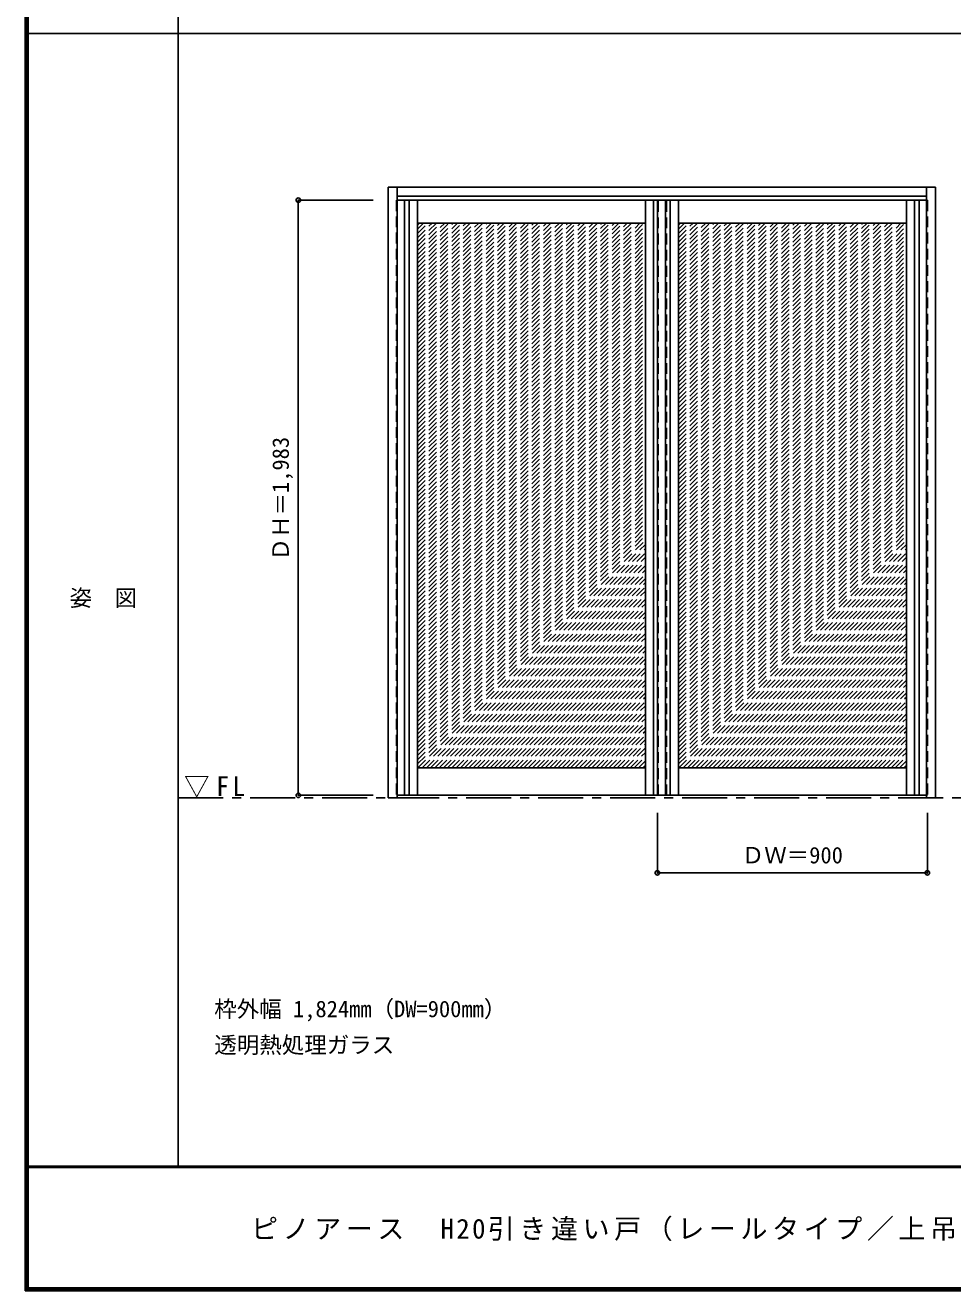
# Model space of a CAD drawing. Units: millimetres, scale not verified. Extents: x -6000 to 5700, y -4307 to 4260.
# Drawn here: x -6000 to -2909, y -4205 to 12 of the extents above; entities that cross this region are included whole.
import ezdxf
from ezdxf.enums import TextEntityAlignment as Align

# ---------------------------------------------------------------- set-up
doc = ezdxf.new("R2010")
doc.units = ezdxf.units.MM
doc.header["$LTSCALE"] = 30
doc.header["$PDMODE"] = 32
doc.header["$PDSIZE"] = 15
doc.linetypes.add('CHAIN1', pattern=[8, 5, -1, 1, -1])
doc.linetypes.add('DASHED1', pattern=[1.8, 1.2, -0.6])
for name, color, linetype in [('0-1_通り芯', 7, 'CHAIN1'), ('0-2_扉', 4, 'DASHED1'), ('0-3_仕上げ', 3, 'Continuous'), ('0-4_枠', 3, 'Continuous'), ('0-A_文字', 7, 'Continuous'), ('0-B_寸法', 4, 'Continuous'), ('0-C_ハッチ', 4, 'DASHED1'), ('F-1_枠', 6, 'Continuous'), ('F-A_文字', 7, 'Continuous')]:
    doc.layers.add(name, color=color, linetype=linetype)
doc.styles.add('ＭＳ ゴシック', font='')
doc.styles.get('ＭＳ ゴシック').set_extended_font_data('MS Gothic')

msp = doc.modelspace()

# ---------------------------------------------------------------- linework, layer by layer
at = {"layer": '0-1_通り芯'}
msp.add_line((-5490, -2562.5), (100, -2562.5), dxfattribs=at)
at = {"layer": '0-2_扉'}
for p, q in [((-4763, -571), (-4763, -2554)), ((-4760, -571), (-4763, -571)), ((-3863, -2554), (-3863, -571)), ((-2996, -571), (-2993, -571)), ((-2993, -571), (-2993, -2554)), ((-4763, -2554), (-4760, -2554)), ((-2993, -2554), (-2996, -2554))]:
    msp.add_line(p, q, dxfattribs=at)
at = {"layer": '0-2_扉', "color": 3, "linetype": 'Continuous'}
for p, q in [((-2996, -571), (-4760, -571)), ((-3893, -2554), (-3893, -571)), ((-4760, -2554), (-2996, -2554))]:
    msp.add_line(p, q, dxfattribs=at)
at = {"layer": '0-3_仕上げ'}
for p, q in [((-4735.5, -571), (-4735.5, -2554)), ((-4720.5, -571), (-4720.5, -2554)), ((-3905.5, -2554), (-3905.5, -571)), ((-3865.5, -571), (-3865.5, -2554)), ((-3850.5, -571), (-3850.5, -2554)), ((-3035.5, -2554), (-3035.5, -571)), ((-3020.5, -2554), (-3020.5, -571))]:
    msp.add_line(p, q, dxfattribs=at)
at = {"layer": '0-3_仕上げ', "color": 7}
for p, q in [((-4693, -571), (-4693, -2554)), ((-3933, -2554), (-3933, -571)), ((-3823, -571), (-3823, -2554)), ((-3063, -2554), (-3063, -571)), ((-3933, -647), (-4693, -647)), ((-3063, -647), (-3823, -647)), ((-3933, -2462), (-4693, -2462)), ((-3063, -2462), (-3823, -2462))]:
    msp.add_line(p, q, dxfattribs=at)
at = {"layer": '0-3_仕上げ', "color": 4, "linetype": 'DASHED1'}
msp.add_line((-3890.5, -2554), (-3890.5, -571), dxfattribs=at)
at = {"layer": '0-4_枠'}
for p, q in [((-4790, -2562.5), (-4790, -527.5)), ((-4790, -527.5), (-2966, -527.5)), ((-4760, -2562.5), (-4760, -527.5)), ((-2996, -2553.46), (-2996, -527.5)), ((-2966, -2562.5), (-2966, -527.5)), ((-4760, -557.5), (-2996, -557.5)), ((-4760, -2562.5), (-4790, -2562.5)), ((-2996, -2553.8), (-2996, -2553.46))]:
    msp.add_line(p, q, dxfattribs=at)
msp.add_lwpolyline([(-2966, -2562.5), (-2996, -2562.5), (-2996, -2553.8)], dxfattribs=at)
at = {"layer": '0-B_寸法'}
for p, q in [((-5090, -571), (-4840, -571)), ((-5090, -571), (-5090, -2554)), ((-5090, -2554), (-4840, -2554)), ((-3893, -2812.5), (-3893, -2612.5)), ((-2993, -2812.5), (-2993, -2612.5)), ((-3893, -2812.5), (-2993, -2812.5))]:
    msp.add_line(p, q, dxfattribs=at)
at = {"layer": '0-B_寸法', "color": 7}
for p in [(-5090, -571), (-5090, -2554), (-3893, -2812.5), (-2993, -2812.5)]:
    msp.add_point(p, dxfattribs=at)
at = {"layer": '0-C_ハッチ'}
for p, q in [((-4693, -667.8), (-4672.2, -647)), ((-4693, -681.94), (-4658.06, -647)), ((-4693, -710.23), (-4629.77, -647)), ((-4693, -724.37), (-4615.63, -647)), ((-4693, -696.08), (-4643.92, -647)), ((-4693, -653.66), (-4686.34, -647)), ((-4693, -738.51), (-4601.49, -647)), ((-4693, -752.65), (-4587.35, -647)), ((-4693, -780.94), (-4559.06, -647)), ((-4693, -795.08), (-4544.92, -647)), ((-4693, -766.79), (-4573.21, -647)), ((-4693, -809.22), (-4530.78, -647)), ((-4693, -823.36), (-4516.64, -647)), ((-4693, -851.65), (-4488.35, -647)), ((-4693, -865.79), (-4474.21, -647)), ((-4693, -837.5), (-4502.5, -647)), ((-4693, -879.93), (-4460.07, -647)), ((-4693, -894.07), (-4445.93, -647)), ((-4693, -922.36), (-4417.64, -647)), ((-4693, -936.5), (-4403.5, -647)), ((-4693, -908.22), (-4431.78, -647)), ((-4693, -950.64), (-4389.36, -647)), ((-4693, -964.78), (-4375.22, -647)), ((-4693, -993.07), (-4346.93, -647)), ((-4693, -978.93), (-4361.07, -647)), ((-4693, -1007.21), (-4332.79, -647)), ((-4693, -1021.35), (-4318.65, -647)), ((-4693, -1035.49), (-4304.51, -647)), ((-4693, -1063.78), (-4276.22, -647)), ((-4693, -1077.92), (-4262.08, -647)), ((-4693, -1049.64), (-4290.36, -647)), ((-4693, -1092.06), (-4247.94, -647)), ((-4693, -1106.21), (-4233.79, -647)), ((-4693, -1134.49), (-4205.51, -647)), ((-4693, -1148.63), (-4191.37, -647)), ((-4693, -1120.35), (-4219.65, -647)), ((-4693, -1162.77), (-4177.23, -647)), ((-4693, -1176.92), (-4163.08, -647)), ((-4693, -1205.2), (-4134.8, -647)), ((-4693, -1219.34), (-4120.66, -647)), ((-4693, -1191.06), (-4148.94, -647)), ((-4693, -1233.48), (-4106.52, -647)), ((-4693, -1247.63), (-4092.37, -647)), ((-4693, -1275.91), (-4064.09, -647)), ((-4693, -1290.05), (-4049.95, -647)), ((-4693, -1261.77), (-4078.23, -647)), ((-4693, -1304.19), (-4035.8, -647)), ((-4693, -1318.34), (-4021.66, -647)), ((-4693, -1346.62), (-3993.38, -647)), ((-4693, -1360.76), (-3979.24, -647)), ((-4693, -1332.48), (-4007.52, -647)), ((-4693, -1374.91), (-3965.09, -647)), ((-4693, -1389.05), (-3950.95, -647)), ((-4693, -1403.19), (-3936.81, -647)), ((-4693, -1417.33), (-3933, -657.33)), ((-4693, -1431.47), (-3933, -671.47)), ((-3823, -667.8), (-3802.2, -647)), ((-3823, -681.94), (-3788.06, -647)), ((-3823, -710.23), (-3759.77, -647)), ((-3823, -724.37), (-3745.63, -647)), ((-3823, -696.08), (-3773.92, -647)), ((-3823, -653.66), (-3816.34, -647)), ((-3823, -738.51), (-3731.49, -647)), ((-3823, -752.65), (-3717.35, -647)), ((-3823, -780.94), (-3689.06, -647)), ((-3823, -795.08), (-3674.92, -647)), ((-3823, -766.79), (-3703.21, -647)), ((-3823, -809.22), (-3660.78, -647)), ((-3823, -823.36), (-3646.64, -647)), ((-3823, -851.65), (-3618.35, -647)), ((-3823, -865.79), (-3604.21, -647)), ((-3823, -837.5), (-3632.5, -647)), ((-3823, -879.93), (-3590.07, -647)), ((-3823, -894.07), (-3575.93, -647)), ((-3823, -922.36), (-3547.64, -647)), ((-3823, -936.5), (-3533.5, -647)), ((-3823, -908.22), (-3561.78, -647)), ((-3823, -950.64), (-3519.36, -647)), ((-3823, -964.78), (-3505.22, -647)), ((-3823, -993.07), (-3476.93, -647)), ((-3823, -978.93), (-3491.07, -647)), ((-3823, -1007.21), (-3462.79, -647)), ((-3823, -1021.35), (-3448.65, -647)), ((-3823, -1035.49), (-3434.51, -647)), ((-3823, -1063.78), (-3406.22, -647)), ((-3823, -1077.92), (-3392.08, -647)), ((-3823, -1049.64), (-3420.36, -647)), ((-3823, -1092.06), (-3377.94, -647)), ((-3823, -1106.21), (-3363.79, -647)), ((-3823, -1134.49), (-3335.51, -647)), ((-3823, -1148.63), (-3321.37, -647)), ((-3823, -1120.35), (-3349.65, -647)), ((-3823, -1162.77), (-3307.23, -647)), ((-3823, -1176.92), (-3293.08, -647)), ((-3823, -1205.2), (-3264.8, -647)), ((-3823, -1219.34), (-3250.66, -647)), ((-3823, -1191.06), (-3278.94, -647)), ((-3823, -1233.48), (-3236.52, -647)), ((-3823, -1247.63), (-3222.37, -647)), ((-3823, -1275.91), (-3194.09, -647)), ((-3823, -1290.05), (-3179.95, -647)), ((-3823, -1261.77), (-3208.23, -647)), ((-3823, -1304.19), (-3165.8, -647)), ((-3823, -1318.34), (-3151.66, -647)), ((-3823, -1346.62), (-3123.38, -647)), ((-3823, -1360.76), (-3109.24, -647)), ((-3823, -1332.48), (-3137.52, -647)), ((-3823, -1374.91), (-3095.09, -647)), ((-3823, -1389.05), (-3080.95, -647)), ((-3823, -1403.19), (-3066.81, -647)), ((-3823, -1417.33), (-3063, -657.33)), ((-3823, -1431.47), (-3063, -671.47)), ((-4693, -1445.62), (-3933, -685.62)), ((-4693, -1459.76), (-3933, -699.76)), ((-4693, -1473.9), (-3933, -713.9)), ((-3823, -1445.62), (-3063, -685.62)), ((-3823, -1459.76), (-3063, -699.76)), ((-3823, -1473.9), (-3063, -713.9)), ((-4693, -1488.04), (-3933, -728.04)), ((-4693, -1502.18), (-3933, -742.18)), ((-4693, -1516.33), (-3933, -756.33)), ((-3823, -1488.04), (-3063, -728.04)), ((-3823, -1502.18), (-3063, -742.18)), ((-3823, -1516.33), (-3063, -756.33)), ((-4693, -1530.47), (-3933, -770.47)), ((-4693, -1544.61), (-3933, -784.61)), ((-4693, -1558.75), (-3933, -798.75)), ((-3823, -1530.47), (-3063, -770.47)), ((-3823, -1544.61), (-3063, -784.61)), ((-3823, -1558.75), (-3063, -798.75)), ((-4693, -1572.9), (-3933, -812.9)), ((-4693, -1587.04), (-3933, -827.04)), ((-4693, -1601.18), (-3933, -841.18)), ((-3823, -1572.9), (-3063, -812.9)), ((-3823, -1587.04), (-3063, -827.04)), ((-3823, -1601.18), (-3063, -841.18)), ((-4693, -1615.32), (-3933, -855.32)), ((-4693, -1629.46), (-3933, -869.46)), ((-4693, -1643.61), (-3933, -883.61)), ((-3823, -1615.32), (-3063, -855.32)), ((-3823, -1629.46), (-3063, -869.46)), ((-3823, -1643.61), (-3063, -883.61)), ((-4693, -1657.75), (-3933, -897.75)), ((-4693, -1671.89), (-3933, -911.89)), ((-4693, -1686.03), (-3933, -926.03)), ((-3823, -1657.75), (-3063, -897.75)), ((-3823, -1671.89), (-3063, -911.89)), ((-3823, -1686.03), (-3063, -926.03)), ((-4693, -1700.17), (-3933, -940.17)), ((-4693, -1714.32), (-3933, -954.32)), ((-4693, -1728.46), (-3933, -968.46)), ((-3823, -1700.17), (-3063, -940.17)), ((-3823, -1714.32), (-3063, -954.32)), ((-3823, -1728.46), (-3063, -968.46)), ((-4693, -1742.6), (-3933, -982.6)), ((-4693, -1756.74), (-3933, -996.74)), ((-4693, -1770.89), (-3933, -1010.89)), ((-3823, -1742.6), (-3063, -982.6)), ((-3823, -1756.74), (-3063, -996.74)), ((-3823, -1770.89), (-3063, -1010.89)), ((-4693, -1785.03), (-3933, -1025.03)), ((-4693, -1799.17), (-3933, -1039.17)), ((-4693, -1813.31), (-3933, -1053.31)), ((-3823, -1785.03), (-3063, -1025.03)), ((-3823, -1799.17), (-3063, -1039.17)), ((-3823, -1813.31), (-3063, -1053.31)), ((-4693, -1827.45), (-3933, -1067.45)), ((-4693, -1841.6), (-3933, -1081.6)), ((-4693, -1855.74), (-3933, -1095.74)), ((-3823, -1827.45), (-3063, -1067.45)), ((-3823, -1841.6), (-3063, -1081.6)), ((-3823, -1855.74), (-3063, -1095.74)), ((-4693, -1869.88), (-3933, -1109.88)), ((-4693, -1884.02), (-3933, -1124.02)), ((-4693, -1898.16), (-3933, -1138.16)), ((-3823, -1869.88), (-3063, -1109.88)), ((-3823, -1884.02), (-3063, -1124.02)), ((-3823, -1898.16), (-3063, -1138.16)), ((-4693, -1912.31), (-3933, -1152.31)), ((-4693, -1926.45), (-3933, -1166.45)), ((-4693, -1940.59), (-3933, -1180.59)), ((-3823, -1912.31), (-3063, -1152.31)), ((-3823, -1926.45), (-3063, -1166.45)), ((-3823, -1940.59), (-3063, -1180.59)), ((-4693, -1954.73), (-3933, -1194.73)), ((-4693, -1968.88), (-3933, -1208.88)), ((-3823, -1954.73), (-3063, -1194.73)), ((-3823, -1968.88), (-3063, -1208.88)), ((-4693, -1983.02), (-3933, -1223.02)), ((-4693, -1997.16), (-3933, -1237.16)), ((-4693, -2011.3), (-3933, -1251.3)), ((-3823, -1983.02), (-3063, -1223.02)), ((-3823, -1997.16), (-3063, -1237.16)), ((-3823, -2011.3), (-3063, -1251.3)), ((-4693, -2025.44), (-3933, -1265.44)), ((-4693, -2039.59), (-3933, -1279.59)), ((-4693, -2053.73), (-3933, -1293.73)), ((-3823, -2025.44), (-3063, -1265.44)), ((-3823, -2039.59), (-3063, -1279.59)), ((-3823, -2053.73), (-3063, -1293.73)), ((-4693, -2067.87), (-3933, -1307.87)), ((-4693, -2082.01), (-3933, -1322.01)), ((-4693, -2096.15), (-3933, -1336.15)), ((-3823, -2067.87), (-3063, -1307.87)), ((-3823, -2082.01), (-3063, -1322.01)), ((-3823, -2096.15), (-3063, -1336.15)), ((-4693, -2110.3), (-3933, -1350.3)), ((-4693, -2124.44), (-3933, -1364.44)), ((-4693, -2138.58), (-3933, -1378.58)), ((-3823, -2110.3), (-3063, -1350.3)), ((-3823, -2124.44), (-3063, -1364.44)), ((-3823, -2138.58), (-3063, -1378.58)), ((-4693, -2152.72), (-3933, -1392.72)), ((-4693, -2166.87), (-3933, -1406.87)), ((-4693, -2181.01), (-3933, -1421.01)), ((-3823, -2152.72), (-3063, -1392.72)), ((-3823, -2166.87), (-3063, -1406.87)), ((-3823, -2181.01), (-3063, -1421.01)), ((-4693, -2195.15), (-3933, -1435.15)), ((-4693, -2209.29), (-3933, -1449.29)), ((-4693, -2223.43), (-3933, -1463.43)), ((-3823, -2195.15), (-3063, -1435.15)), ((-3823, -2209.29), (-3063, -1449.29)), ((-3823, -2223.43), (-3063, -1463.43)), ((-4693, -2237.58), (-3933, -1477.58)), ((-4693, -2251.72), (-3933, -1491.72)), ((-4693, -2265.86), (-3933, -1505.86)), ((-3823, -2237.58), (-3063, -1477.58)), ((-3823, -2251.72), (-3063, -1491.72)), ((-3823, -2265.86), (-3063, -1505.86)), ((-4693, -2280), (-3933, -1520)), ((-4693, -2294.14), (-3933, -1534.14)), ((-4693, -2308.29), (-3933, -1548.29)), ((-3823, -2280), (-3063, -1520)), ((-3823, -2294.14), (-3063, -1534.14)), ((-3823, -2308.29), (-3063, -1548.29)), ((-4693, -2322.43), (-3933, -1562.43)), ((-4693, -2336.57), (-3933, -1576.57)), ((-4693, -2350.71), (-3933, -1590.71)), ((-3823, -2322.43), (-3063, -1562.43)), ((-3823, -2336.57), (-3063, -1576.57)), ((-3823, -2350.71), (-3063, -1590.71)), ((-4693, -2364.86), (-3933, -1604.86)), ((-4693, -2379), (-3933, -1619)), ((-4693, -2393.14), (-3933, -1633.14)), ((-3823, -2364.86), (-3063, -1604.86)), ((-3823, -2379), (-3063, -1619)), ((-3823, -2393.14), (-3063, -1633.14)), ((-4693, -2407.28), (-3933, -1647.28)), ((-4693, -2421.42), (-3933, -1661.42)), ((-4693, -2435.57), (-3933, -1675.57)), ((-3823, -2407.28), (-3063, -1647.28)), ((-3823, -2421.42), (-3063, -1661.42)), ((-3823, -2435.57), (-3063, -1675.57)), ((-4693, -2449.71), (-3933, -1689.71)), ((-4691.15, -2462), (-3933, -1703.85)), ((-4677.01, -2462), (-3933, -1717.99)), ((-3823, -2449.71), (-3063, -1689.71)), ((-3821.15, -2462), (-3063, -1703.85)), ((-3807.01, -2462), (-3063, -1717.99)), ((-4662.87, -2462), (-3933, -1732.13)), ((-4648.72, -2462), (-3933, -1746.28)), ((-4634.58, -2462), (-3933, -1760.42)), ((-3792.87, -2462), (-3063, -1732.13)), ((-3778.72, -2462), (-3063, -1746.28)), ((-3764.58, -2462), (-3063, -1760.42)), ((-4620.44, -2462), (-3933, -1774.56)), ((-4606.3, -2462), (-3933, -1788.7)), ((-4592.15, -2462), (-3933, -1802.85)), ((-3750.44, -2462), (-3063, -1774.56)), ((-3736.3, -2462), (-3063, -1788.7)), ((-3722.15, -2462), (-3063, -1802.85)), ((-4578.01, -2462), (-3933, -1816.99)), ((-4563.87, -2462), (-3933, -1831.13)), ((-4549.73, -2462), (-3933, -1845.27)), ((-3708.01, -2462), (-3063, -1816.99)), ((-3693.87, -2462), (-3063, -1831.13)), ((-3679.73, -2462), (-3063, -1845.27)), ((-4535.59, -2462), (-3933, -1859.41)), ((-4521.44, -2462), (-3933, -1873.56)), ((-4507.3, -2462), (-3933, -1887.7)), ((-3665.59, -2462), (-3063, -1859.41)), ((-3651.44, -2462), (-3063, -1873.56)), ((-3637.3, -2462), (-3063, -1887.7)), ((-4493.16, -2462), (-3933, -1901.84)), ((-4479.02, -2462), (-3933, -1915.98)), ((-4464.88, -2462), (-3933, -1930.12)), ((-3623.16, -2462), (-3063, -1901.84)), ((-3609.02, -2462), (-3063, -1915.98)), ((-3594.88, -2462), (-3063, -1930.12)), ((-4450.73, -2462), (-3933, -1944.27)), ((-4436.59, -2462), (-3933, -1958.41)), ((-4422.45, -2462), (-3933, -1972.55)), ((-3580.73, -2462), (-3063, -1944.27)), ((-3566.59, -2462), (-3063, -1958.41)), ((-3552.45, -2462), (-3063, -1972.55)), ((-4408.31, -2462), (-3933, -1986.69)), ((-4394.16, -2462), (-3933, -2000.83)), ((-4380.02, -2462), (-3933, -2014.98)), ((-3538.31, -2462), (-3063, -1986.69)), ((-3524.16, -2462), (-3063, -2000.83)), ((-3510.02, -2462), (-3063, -2014.98)), ((-4365.88, -2462), (-3933, -2029.12)), ((-4351.74, -2462), (-3933, -2043.26)), ((-4337.6, -2462), (-3933, -2057.4)), ((-3495.88, -2462), (-3063, -2029.12)), ((-3481.74, -2462), (-3063, -2043.26)), ((-3467.6, -2462), (-3063, -2057.4)), ((-4323.45, -2462), (-3933, -2071.55)), ((-4309.31, -2462), (-3933, -2085.69)), ((-4295.17, -2462), (-3933, -2099.83)), ((-3453.45, -2462), (-3063, -2071.55)), ((-3439.31, -2462), (-3063, -2085.69)), ((-3425.17, -2462), (-3063, -2099.83)), ((-4281.03, -2462), (-3933, -2113.97)), ((-4266.89, -2462), (-3933, -2128.11)), ((-4252.74, -2462), (-3933, -2142.26)), ((-3411.03, -2462), (-3063, -2113.97)), ((-3396.89, -2462), (-3063, -2128.11)), ((-3382.74, -2462), (-3063, -2142.26)), ((-4238.6, -2462), (-3933, -2156.4)), ((-4224.46, -2462), (-3933, -2170.54)), ((-4210.32, -2462), (-3933, -2184.68)), ((-3368.6, -2462), (-3063, -2156.4)), ((-3354.46, -2462), (-3063, -2170.54)), ((-3340.32, -2462), (-3063, -2184.68)), ((-4196.18, -2462), (-3933, -2198.82)), ((-4182.03, -2462), (-3933, -2212.97)), ((-4167.89, -2462), (-3933, -2227.11)), ((-3326.18, -2462), (-3063, -2198.82)), ((-3312.03, -2462), (-3063, -2212.97)), ((-3297.89, -2462), (-3063, -2227.11)), ((-4153.75, -2462), (-3933, -2241.25)), ((-4139.61, -2462), (-3933, -2255.39)), ((-4125.46, -2462), (-3933, -2269.54)), ((-3283.75, -2462), (-3063, -2241.25)), ((-3269.61, -2462), (-3063, -2255.39)), ((-3255.46, -2462), (-3063, -2269.54)), ((-4111.32, -2462), (-3933, -2283.68)), ((-4097.18, -2462), (-3933, -2297.82)), ((-4083.04, -2462), (-3933, -2311.96)), ((-3241.32, -2462), (-3063, -2283.68)), ((-3227.18, -2462), (-3063, -2297.82)), ((-3213.04, -2462), (-3063, -2311.96)), ((-4068.9, -2462), (-3933, -2326.1)), ((-4054.75, -2462), (-3933, -2340.25)), ((-4040.61, -2462), (-3933, -2354.39)), ((-3198.9, -2462), (-3063, -2326.1)), ((-3184.75, -2462), (-3063, -2340.25)), ((-3170.61, -2462), (-3063, -2354.39)), ((-4026.47, -2462), (-3933, -2368.53)), ((-4012.33, -2462), (-3933, -2382.67)), ((-3998.19, -2462), (-3933, -2396.81)), ((-3156.47, -2462), (-3063, -2368.53)), ((-3142.33, -2462), (-3063, -2382.67)), ((-3128.19, -2462), (-3063, -2396.81)), ((-3984.04, -2462), (-3933, -2410.96)), ((-3969.9, -2462), (-3933, -2425.1)), ((-3955.76, -2462), (-3933, -2439.24)), ((-3114.04, -2462), (-3063, -2410.96)), ((-3099.9, -2462), (-3063, -2425.1)), ((-3085.76, -2462), (-3063, -2439.24)), ((-3941.62, -2462), (-3933, -2453.38)), ((-3071.62, -2462), (-3063, -2453.38))]:
    msp.add_line(p, q, dxfattribs=at)
at = {"layer": 'F-1_枠'}
for p, q in [((-6000, 4175), (-6000, -4205)), ((-5995, 4175), (-5995, -4205)), ((-5990, 4175), (-5990, -4205)), ((-5490, 4175), (-5490, -3790)), ((-6000, -15.5), (5700, -15.5)), ((5700, -3790), (-6000, -3790)), ((5700, -3795), (-6000, -3795)), ((5700, -4195), (-6000, -4195)), ((5700, -4200), (-6000, -4200)), ((5700, -4205), (-6000, -4205))]:
    msp.add_line(p, q, dxfattribs=at)

# ---------------------------------------------------------------- texts
at = {"layer": '0-A_文字', "style": 'ＭＳ ゴシック'}
for s, p in [('枠外幅 1,824mm（DW=900mm）', (-5370, -3310)), ('透明熱処理ガラス', (-5370, -3430))]:
    msp.add_text(s, height=54.99, dxfattribs=at).set_placement(p, align=Align.BOTTOM_LEFT)
at = {"layer": '0-A_文字', "insert": (-5471.25, -2562.5), "char_height": 65.98, "attachment_point": 7, "style": 'ＭＳ ゴシック'}
msp.add_mtext('\\T1.26;\\W0.95;▽FL', dxfattribs=at)
at = {"layer": '0-B_寸法', "color": 7, "style": 'ＭＳ ゴシック'}
msp.add_text('ＤＨ＝1,983', height=54.99, rotation=90, dxfattribs=at).set_placement((-5105, -1771.75), align=Align.BOTTOM_LEFT)
msp.add_text('ＤＷ＝900', height=54.99, dxfattribs=at).set_placement((-3611.75, -2797.5), align=Align.BOTTOM_LEFT)
at = {"layer": 'F-A_文字', "style": 'ＭＳ ゴシック'}
msp.add_text('姿\u3000図', height=54.99, dxfattribs=at).set_placement((-5852.5, -1940.25), align=Align.BOTTOM_LEFT)
at = {"layer": 'F-A_文字', "insert": (-5247.55, -4040), "char_height": 65.98, "attachment_point": 7, "style": 'ＭＳ ゴシック'}
msp.add_mtext('\\T1.17;ピノアース\u3000H20引き違い戸（レールタイプ／上吊りタイプ）Ｎ－ＷＪ／ＷＳ／ＷＧ', dxfattribs=at)

doc.saveas('drawing.dxf')
